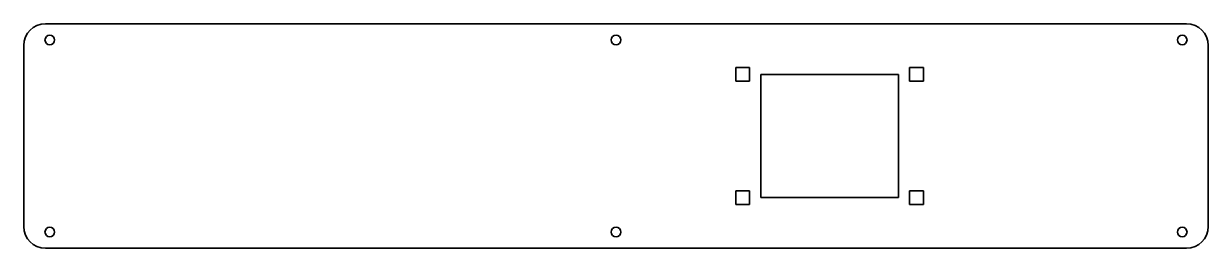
# Model space of a CAD drawing. Header units: millimetres. Extents: x 0 to 818, y 0 to 155.
import ezdxf

# ---------------------------------------------------------------- set-up
doc = ezdxf.new("R2010")
doc.units = ezdxf.units.MM
doc.layers.add('SIMUMAK Visible (ISO)', color=7, linetype='Continuous', lineweight=35)

# ---------------------------------------------------------------- blocks, each defined once
blk = doc.blocks.new('GLD-SMT-03-TAPAFAB01_Sheet_GLD-SMT-03-TAPAFAB01')
at = {"layer": 'SIMUMAK Visible (ISO)'}
for p, q in [((-394, 77.5), (394, 77.5)), ((-409, -62.5), (-409, 62.5)), ((409, 62.5), (409, -62.5)), ((82.7375, 37.7375), (82.7375, 47.2625)), ((82.7375, 47.2625), (92.2625, 47.2625)), ((92.2625, 47.2625), (92.2625, 37.7375)), ((100, -42.5), (100, 42.5)), ((100, 42.5), (195, 42.5)), ((195, 42.5), (195, -42.5)), ((202.7375, 37.7375), (202.7375, 47.2625)), ((202.7375, 47.2625), (212.2625, 47.2625)), ((212.2625, 47.2625), (212.2625, 37.7375)), ((92.2625, 37.7375), (82.7375, 37.7375)), ((212.2625, 37.7375), (202.7375, 37.7375)), ((82.7375, -47.2625), (82.7375, -37.7375)), ((82.7375, -37.7375), (92.2625, -37.7375)), ((92.2625, -37.7375), (92.2625, -47.2625)), ((202.7375, -47.2625), (202.7375, -37.7375)), ((202.7375, -37.7375), (212.2625, -37.7375)), ((212.2625, -37.7375), (212.2625, -47.2625)), ((92.2625, -47.2625), (82.7375, -47.2625)), ((195, -42.5), (100, -42.5)), ((212.2625, -47.2625), (202.7375, -47.2625)), ((394, -77.5), (-394, -77.5))]:
    blk.add_line(p, q, dxfattribs=at)
for centre in [(-391, 66.255), (0, 66.255), (391, 66.255), (-391, -66.255), (0, -66.255), (391, -66.255)]:
    blk.add_circle(centre, 3.3, dxfattribs=at)
at = {"layer": 'SIMUMAK Visible (ISO)', "extrusion": (0, 0, -1)}
for centre, start, end in [((394, 62.5), 0, 90), ((-394, 62.5), 90, 180), ((394, -62.5), 270, 0), ((-394, -62.5), 180, 270)]:
    blk.add_arc(centre, 15, start, end, dxfattribs=at)

msp = doc.modelspace()

# ---------------------------------------------------------------- block references
msp.add_blockref('GLD-SMT-03-TAPAFAB01_Sheet_GLD-SMT-03-TAPAFAB01', (409, 77.5))

doc.saveas('drawing.dxf')
